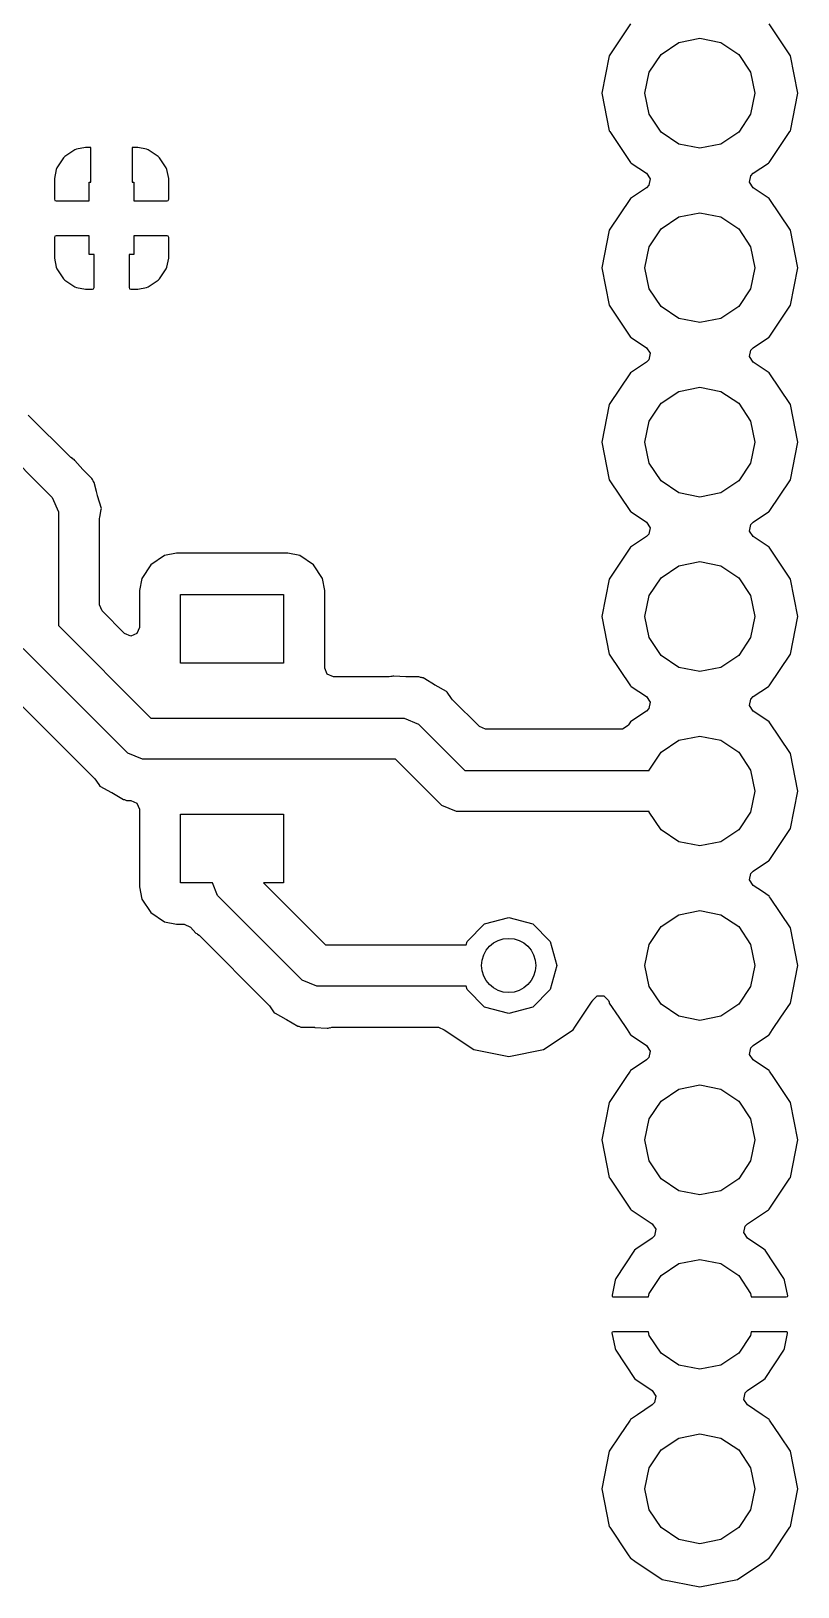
# Model space of a CAD drawing. Extents: x 0.81 to 6.94, y -6.68 to -0.78.
# Drawn here: x 3.196 to 3.636, y -4.116 to -3.224 of the extents above; entities that cross this region are included whole.
import ezdxf

# ---------------------------------------------------------------- set-up
doc = ezdxf.new("R2010")
doc.units = 0
doc.header["$MEASUREMENT"] = 0
doc.layers.add('BLACK', color=7, linetype='CONTINUOUS')

msp = doc.modelspace()

# ---------------------------------------------------------------- linework, layer by layer
at = {"layer": 'BLACK', "linetype": 'CONTINUOUS'}
for p, q in [((3.53985, -3.22025), (3.52767, -3.23849)), ((3.63154, -3.23849), (3.61936, -3.22025)), ((3.55734, -3.23773), (3.56755, -3.2309)), ((3.56755, -3.2309), (3.57961, -3.2285)), ((3.57961, -3.2285), (3.59166, -3.2309)), ((3.59166, -3.2309), (3.60188, -3.23773)), ((3.52767, -3.23849), (3.52339, -3.26)), ((3.55051, -3.24795), (3.55734, -3.23773)), ((3.60188, -3.23773), (3.6087, -3.24795)), ((3.63582, -3.26), (3.63154, -3.23849)), ((3.54811, -3.26), (3.55051, -3.24795)), ((3.6087, -3.24795), (3.6111, -3.26)), ((3.52339, -3.26), (3.52767, -3.28151)), ((3.55051, -3.27205), (3.54811, -3.26)), ((3.6111, -3.26), (3.6087, -3.27205)), ((3.63154, -3.28151), (3.63582, -3.26)), ((3.55734, -3.28227), (3.55051, -3.27205)), ((3.6087, -3.27205), (3.60188, -3.28227)), ((3.52767, -3.28151), (3.52794, -3.28192)), ((3.52794, -3.28192), (3.53405, -3.29107)), ((3.62516, -3.29107), (3.63127, -3.28192)), ((3.63127, -3.28192), (3.63154, -3.28151)), ((3.56755, -3.2891), (3.55734, -3.28227)), ((3.57961, -3.2915), (3.56755, -3.2891)), ((3.59166, -3.2891), (3.57961, -3.2915)), ((3.60188, -3.28227), (3.59166, -3.2891)), ((3.21484, -3.29701), (3.21096, -3.30281)), ((3.21551, -3.29633), (3.21484, -3.29701)), ((3.22132, -3.29246), (3.21551, -3.29633)), ((3.2222, -3.29209), (3.22132, -3.29246)), ((3.22732, -3.29107), (3.2222, -3.29209)), ((3.2278, -3.29102), (3.22732, -3.29107)), ((3.23051, -3.29102), (3.2278, -3.29102)), ((3.23051, -3.31102), (3.23051, -3.29102)), ((3.25413, -3.29102), (3.25413, -3.31102)), ((3.25684, -3.29102), (3.25413, -3.29102)), ((3.25733, -3.29107), (3.25684, -3.29102)), ((3.26244, -3.29209), (3.25733, -3.29107)), ((3.26333, -3.29246), (3.26244, -3.29209)), ((3.26913, -3.29633), (3.26333, -3.29246)), ((3.26981, -3.29701), (3.26913, -3.29633)), ((3.27369, -3.30281), (3.26981, -3.29701)), ((3.53405, -3.29107), (3.53985, -3.29975)), ((3.53985, -3.29975), (3.54026, -3.30002)), ((3.61895, -3.30002), (3.61936, -3.29975)), ((3.61936, -3.29975), (3.62516, -3.29107)), ((3.21059, -3.3037), (3.20958, -3.30882)), ((3.21096, -3.30281), (3.21059, -3.3037)), ((3.27405, -3.3037), (3.27369, -3.30281)), ((3.27507, -3.30882), (3.27405, -3.3037)), ((3.54026, -3.30002), (3.54902, -3.30588)), ((3.54902, -3.30588), (3.55113, -3.30903)), ((3.60808, -3.31097), (3.60883, -3.30724)), ((3.60883, -3.30724), (3.61019, -3.30588)), ((3.61019, -3.30588), (3.61895, -3.30002)), ((3.20958, -3.30882), (3.20953, -3.3093)), ((3.20953, -3.3093), (3.20953, -3.32071)), ((3.22953, -3.32169), (3.22953, -3.31102)), ((3.22953, -3.31102), (3.23051, -3.31102)), ((3.25413, -3.31102), (3.25512, -3.31102)), ((3.25512, -3.31102), (3.25512, -3.32169)), ((3.27512, -3.3093), (3.27507, -3.30882)), ((3.27512, -3.32071), (3.27512, -3.3093)), ((3.54902, -3.31412), (3.53985, -3.32025)), ((3.55039, -3.31276), (3.54902, -3.31412)), ((3.55113, -3.30903), (3.55039, -3.31276)), ((3.61019, -3.31412), (3.60808, -3.31097)), ((3.61936, -3.32025), (3.61019, -3.31412)), ((3.20953, -3.32071), (3.20982, -3.3214)), ((3.20982, -3.3214), (3.21051, -3.32169)), ((3.21051, -3.32169), (3.22953, -3.32169)), ((3.25512, -3.32169), (3.27413, -3.32169)), ((3.27413, -3.32169), (3.27483, -3.3214)), ((3.27483, -3.3214), (3.27512, -3.32071)), ((3.53985, -3.32025), (3.52767, -3.33849)), ((3.63154, -3.33849), (3.61936, -3.32025)), ((3.55734, -3.33773), (3.56755, -3.3309)), ((3.56755, -3.3309), (3.57961, -3.3285)), ((3.57961, -3.3285), (3.59166, -3.3309)), ((3.59166, -3.3309), (3.60188, -3.33773)), ((3.20982, -3.34198), (3.20953, -3.34268)), ((3.20953, -3.34268), (3.20953, -3.35409)), ((3.21051, -3.34169), (3.20982, -3.34198)), ((3.22953, -3.34169), (3.21051, -3.34169)), ((3.22953, -3.35236), (3.22953, -3.34169)), ((3.27413, -3.34169), (3.25512, -3.34169)), ((3.25512, -3.34169), (3.25512, -3.35236)), ((3.27483, -3.34198), (3.27413, -3.34169)), ((3.27512, -3.34268), (3.27483, -3.34198)), ((3.27512, -3.35409), (3.27512, -3.34268)), ((3.52767, -3.33849), (3.52339, -3.36)), ((3.55051, -3.34795), (3.55734, -3.33773)), ((3.60188, -3.33773), (3.6087, -3.34795)), ((3.63582, -3.36), (3.63154, -3.33849)), ((3.23232, -3.35236), (3.22953, -3.35236)), ((3.23232, -3.37138), (3.23232, -3.35236)), ((3.25512, -3.35236), (3.25232, -3.35236)), ((3.25232, -3.35236), (3.25232, -3.37138)), ((3.54811, -3.36), (3.55051, -3.34795)), ((3.6087, -3.34795), (3.6111, -3.36)), ((3.20953, -3.35409), (3.20958, -3.35457)), ((3.20958, -3.35457), (3.21059, -3.35969)), ((3.21059, -3.35969), (3.21096, -3.36057)), ((3.21096, -3.36057), (3.21484, -3.36638)), ((3.26981, -3.36638), (3.27369, -3.36057)), ((3.27369, -3.36057), (3.27405, -3.35969)), ((3.27405, -3.35969), (3.27507, -3.35457)), ((3.27507, -3.35457), (3.27512, -3.35409)), ((3.52339, -3.36), (3.52767, -3.38151)), ((3.55051, -3.37205), (3.54811, -3.36)), ((3.6111, -3.36), (3.6087, -3.37205)), ((3.63154, -3.38151), (3.63582, -3.36)), ((3.21484, -3.36638), (3.21551, -3.36705)), ((3.21551, -3.36705), (3.22132, -3.37093)), ((3.22132, -3.37093), (3.2222, -3.3713)), ((3.26244, -3.3713), (3.26333, -3.37093)), ((3.26333, -3.37093), (3.26913, -3.36705)), ((3.26913, -3.36705), (3.26981, -3.36638)), ((3.2222, -3.3713), (3.22732, -3.37231)), ((3.22732, -3.37231), (3.2278, -3.37236)), ((3.2278, -3.37236), (3.23134, -3.37236)), ((3.23134, -3.37236), (3.23203, -3.37207)), ((3.23203, -3.37207), (3.23232, -3.37138)), ((3.25232, -3.37138), (3.25261, -3.37207)), ((3.25261, -3.37207), (3.25331, -3.37236)), ((3.25331, -3.37236), (3.25684, -3.37236)), ((3.25684, -3.37236), (3.25733, -3.37231)), ((3.25733, -3.37231), (3.26244, -3.3713)), ((3.55734, -3.38227), (3.55051, -3.37205)), ((3.6087, -3.37205), (3.60188, -3.38227)), ((3.52767, -3.38151), (3.53985, -3.39975)), ((3.56755, -3.3891), (3.55734, -3.38227)), ((3.60188, -3.38227), (3.59166, -3.3891)), ((3.61936, -3.39975), (3.63154, -3.38151)), ((3.57961, -3.3915), (3.56755, -3.3891)), ((3.59166, -3.3891), (3.57961, -3.3915)), ((3.53985, -3.39975), (3.54026, -3.40002)), ((3.54026, -3.40002), (3.54902, -3.40588)), ((3.54902, -3.40588), (3.55113, -3.40903)), ((3.60883, -3.40724), (3.61019, -3.40588)), ((3.61019, -3.40588), (3.61895, -3.40002)), ((3.61895, -3.40002), (3.61936, -3.39975)), ((3.54902, -3.41412), (3.53985, -3.42025)), ((3.55039, -3.41276), (3.54902, -3.41412)), ((3.55113, -3.40903), (3.55039, -3.41276)), ((3.60808, -3.41097), (3.60883, -3.40724)), ((3.61019, -3.41412), (3.60808, -3.41097)), ((3.61936, -3.42025), (3.61019, -3.41412)), ((3.53985, -3.42025), (3.52767, -3.43849)), ((3.63154, -3.43849), (3.61936, -3.42025)), ((3.55734, -3.43773), (3.56755, -3.4309)), ((3.56755, -3.4309), (3.57961, -3.4285)), ((3.57961, -3.4285), (3.59166, -3.4309)), ((3.59166, -3.4309), (3.60188, -3.43773)), ((3.52767, -3.43849), (3.52339, -3.46)), ((3.55051, -3.44795), (3.55734, -3.43773)), ((3.60188, -3.43773), (3.6087, -3.44795)), ((3.63582, -3.46), (3.63154, -3.43849)), ((3.21898, -3.46884), (3.19458, -3.44445)), ((3.54811, -3.46), (3.55051, -3.44795)), ((3.6087, -3.44795), (3.6111, -3.46)), ((3.16949, -3.45278), (3.20835, -3.49165)), ((3.52339, -3.46), (3.52767, -3.48151)), ((3.55051, -3.47205), (3.54811, -3.46)), ((3.6111, -3.46), (3.6087, -3.47205)), ((3.63154, -3.48151), (3.63582, -3.46)), ((3.21983, -3.4694), (3.21898, -3.46884)), ((3.21979, -3.46946), (3.21983, -3.4694)), ((3.22028, -3.4698), (3.21979, -3.46946)), ((3.22084, -3.47002), (3.22028, -3.4698)), ((3.22124, -3.47047), (3.22084, -3.47002)), ((3.22583, -3.47568), (3.22124, -3.47047)), ((3.22605, -3.47591), (3.22583, -3.47568)), ((3.23101, -3.48087), (3.22605, -3.47591)), ((3.55734, -3.48227), (3.55051, -3.47205)), ((3.6087, -3.47205), (3.60188, -3.48227)), ((3.23143, -3.48141), (3.23101, -3.48087)), ((3.23156, -3.48185), (3.23143, -3.48141)), ((3.23177, -3.48225), (3.23156, -3.48185)), ((3.23179, -3.4823), (3.23177, -3.48225)), ((3.23196, -3.48263), (3.23179, -3.4823)), ((3.23236, -3.48308), (3.23196, -3.48263)), ((3.23364, -3.48828), (3.23236, -3.48308)), ((3.52767, -3.48151), (3.53985, -3.49975)), ((3.56755, -3.4891), (3.55734, -3.48227)), ((3.60188, -3.48227), (3.59166, -3.4891)), ((3.61936, -3.49975), (3.63154, -3.48151)), ((3.20835, -3.49165), (3.21181, -3.5)), ((3.23418, -3.49051), (3.23364, -3.48828)), ((3.23425, -3.49076), (3.23418, -3.49051)), ((3.23646, -3.49809), (3.23425, -3.49076)), ((3.57961, -3.4915), (3.56755, -3.4891)), ((3.59166, -3.4891), (3.57961, -3.4915)), ((3.21181, -3.5), (3.21181, -3.56511)), ((3.23545, -3.50386), (3.23554, -3.50293)), ((3.23545, -3.55326), (3.23545, -3.50386)), ((3.23554, -3.50293), (3.23635, -3.49868)), ((3.23635, -3.49868), (3.23646, -3.49809)), ((3.53985, -3.49975), (3.54026, -3.50002)), ((3.54026, -3.50002), (3.54902, -3.50588)), ((3.61019, -3.50588), (3.61895, -3.50002)), ((3.61895, -3.50002), (3.61936, -3.49975)), ((3.54902, -3.50588), (3.55113, -3.50903)), ((3.55039, -3.51276), (3.54902, -3.51412)), ((3.55113, -3.50903), (3.55039, -3.51276)), ((3.60808, -3.51097), (3.60883, -3.50724)), ((3.61019, -3.51412), (3.60808, -3.51097)), ((3.60883, -3.50724), (3.61019, -3.50588)), ((3.53985, -3.52025), (3.52767, -3.53849)), ((3.54557, -3.51643), (3.53985, -3.52025)), ((3.54902, -3.51412), (3.54557, -3.51643)), ((3.61364, -3.51643), (3.61019, -3.51412)), ((3.61936, -3.52025), (3.61364, -3.51643)), ((3.63154, -3.53849), (3.61936, -3.52025)), ((3.26488, -3.53028), (3.25966, -3.5381)), ((3.2727, -3.52505), (3.26488, -3.53028)), ((3.2796, -3.52368), (3.2727, -3.52505)), ((3.31146, -3.52368), (3.2796, -3.52368)), ((3.34307, -3.52368), (3.31146, -3.52368)), ((3.34331, -3.52368), (3.34307, -3.52368)), ((3.35021, -3.52505), (3.34331, -3.52368)), ((3.35803, -3.53028), (3.35021, -3.52505)), ((3.36325, -3.5381), (3.35803, -3.53028)), ((3.55734, -3.53773), (3.56755, -3.5309)), ((3.56755, -3.5309), (3.57961, -3.5285)), ((3.57961, -3.5285), (3.59166, -3.5309)), ((3.59166, -3.5309), (3.60188, -3.53773)), ((3.25966, -3.5381), (3.25829, -3.54499)), ((3.36463, -3.54499), (3.36325, -3.5381)), ((3.52767, -3.53849), (3.52339, -3.56)), ((3.55051, -3.54795), (3.55734, -3.53773)), ((3.60188, -3.53773), (3.6087, -3.54795)), ((3.63582, -3.56), (3.63154, -3.53849)), ((3.25829, -3.54499), (3.25829, -3.56048)), ((3.28193, -3.58669), (3.28193, -3.54732)), ((3.28193, -3.54732), (3.34098, -3.54732)), ((3.34098, -3.54732), (3.34098, -3.58669)), ((3.36463, -3.58902), (3.36463, -3.54499)), ((3.54811, -3.56), (3.55051, -3.54795)), ((3.6087, -3.54795), (3.6111, -3.56)), ((3.23691, -3.55677), (3.23545, -3.55326)), ((3.24982, -3.56968), (3.23691, -3.55677)), ((3.21181, -3.56511), (3.26489, -3.61819)), ((3.25829, -3.56617), (3.25683, -3.56968)), ((3.25829, -3.56048), (3.25829, -3.56617)), ((3.52339, -3.56), (3.52767, -3.58151)), ((3.55051, -3.57205), (3.54811, -3.56)), ((3.6111, -3.56), (3.6087, -3.57205)), ((3.63154, -3.58151), (3.63582, -3.56)), ((3.25333, -3.57113), (3.24982, -3.56968)), ((3.25683, -3.56968), (3.25333, -3.57113)), ((3.55734, -3.58227), (3.55051, -3.57205)), ((3.6087, -3.57205), (3.60188, -3.58227)), ((3.25165, -3.63835), (3.19165, -3.57835)), ((3.52767, -3.58151), (3.53985, -3.59975)), ((3.56755, -3.5891), (3.55734, -3.58227)), ((3.60188, -3.58227), (3.59166, -3.5891)), ((3.61936, -3.59975), (3.63154, -3.58151)), ((3.34098, -3.58669), (3.28193, -3.58669)), ((3.36457, -3.58959), (3.36459, -3.58921)), ((3.36602, -3.59309), (3.36457, -3.58959)), ((3.36459, -3.58921), (3.36463, -3.58902)), ((3.36953, -3.59455), (3.36602, -3.59309)), ((3.40353, -3.59406), (3.40299, -3.59431)), ((3.40413, -3.5941), (3.40353, -3.59406)), ((3.41107, -3.59454), (3.40413, -3.5941)), ((3.40413, -3.5941), (3.40413, -3.5941)), ((3.57961, -3.5915), (3.56755, -3.5891)), ((3.59166, -3.5891), (3.57961, -3.5915)), ((3.18102, -3.60116), (3.2322, -3.65234)), ((3.40139, -3.59455), (3.36953, -3.59455)), ((3.40238, -3.59434), (3.40139, -3.59455)), ((3.40239, -3.59441), (3.40238, -3.59434)), ((3.40299, -3.59431), (3.40239, -3.59441)), ((3.41138, -3.59455), (3.41107, -3.59454)), ((3.4184, -3.59455), (3.41138, -3.59455)), ((3.41908, -3.59463), (3.4184, -3.59455)), ((3.41948, -3.59485), (3.41908, -3.59463)), ((3.41991, -3.59499), (3.41948, -3.59485)), ((3.41997, -3.59501), (3.41991, -3.59499)), ((3.42032, -3.59512), (3.41997, -3.59501)), ((3.42092, -3.59516), (3.42032, -3.59512)), ((3.42186, -3.59573), (3.42092, -3.59516)), ((3.42746, -3.59912), (3.42186, -3.59573)), ((3.42769, -3.59925), (3.42746, -3.59912)), ((3.42787, -3.59935), (3.42769, -3.59925)), ((3.43443, -3.60286), (3.42787, -3.59935)), ((3.43477, -3.60336), (3.43443, -3.60286)), ((3.53985, -3.59975), (3.54026, -3.60002)), ((3.54026, -3.60002), (3.54902, -3.60588)), ((3.61019, -3.60588), (3.61895, -3.60002)), ((3.61895, -3.60002), (3.61936, -3.59975)), ((3.4372, -3.60694), (3.43477, -3.60336)), ((3.43477, -3.60336), (3.43477, -3.60336)), ((3.4378, -3.60766), (3.4372, -3.60694)), ((3.45323, -3.62309), (3.4378, -3.60766)), ((3.54902, -3.60588), (3.55113, -3.60903)), ((3.55113, -3.60903), (3.55039, -3.61276)), ((3.60808, -3.61097), (3.60883, -3.60724)), ((3.61019, -3.61412), (3.60808, -3.61097)), ((3.60883, -3.60724), (3.61019, -3.60588)), ((3.26489, -3.61819), (3.41, -3.61819)), ((3.41, -3.61819), (3.41835, -3.62165)), ((3.53985, -3.62025), (3.53861, -3.62211)), ((3.54067, -3.61971), (3.53985, -3.62025)), ((3.54902, -3.61412), (3.54067, -3.61971)), ((3.55039, -3.61276), (3.54902, -3.61412)), ((3.61855, -3.61971), (3.61019, -3.61412)), ((3.61936, -3.62025), (3.61855, -3.61971)), ((3.63154, -3.63849), (3.61936, -3.62025)), ((3.41835, -3.62165), (3.44489, -3.64819)), ((3.45674, -3.62455), (3.45323, -3.62309)), ((3.53433, -3.62455), (3.45674, -3.62455)), ((3.5353, -3.62445), (3.53433, -3.62455)), ((3.53845, -3.62234), (3.5353, -3.62445)), ((3.53861, -3.62211), (3.53845, -3.62234)), ((3.56755, -3.6309), (3.57961, -3.6285)), ((3.57961, -3.6285), (3.59166, -3.6309)), ((3.26, -3.64181), (3.25165, -3.63835)), ((3.55051, -3.64795), (3.55734, -3.63773)), ((3.55734, -3.63773), (3.56755, -3.6309)), ((3.59166, -3.6309), (3.60188, -3.63773)), ((3.60188, -3.63773), (3.6087, -3.64795)), ((3.63582, -3.66), (3.63154, -3.63849)), ((3.40511, -3.64181), (3.26, -3.64181)), ((3.43165, -3.66835), (3.40511, -3.64181)), ((3.2322, -3.65234), (3.2328, -3.65306)), ((3.2328, -3.65306), (3.23496, -3.65624)), ((3.23496, -3.65624), (3.23557, -3.65714)), ((3.44489, -3.64819), (3.55046, -3.64819)), ((3.55046, -3.64819), (3.55051, -3.64795)), ((3.6087, -3.64795), (3.6111, -3.66)), ((3.23557, -3.65714), (3.24231, -3.66075)), ((3.24231, -3.66075), (3.24253, -3.66088)), ((3.24253, -3.66088), (3.24908, -3.66484)), ((3.24908, -3.66484), (3.24968, -3.66488)), ((3.24968, -3.66488), (3.25003, -3.66499)), ((3.25003, -3.66499), (3.25009, -3.66501)), ((3.25009, -3.66501), (3.25052, -3.66515)), ((3.25052, -3.66515), (3.25092, -3.66537)), ((3.25092, -3.66537), (3.2516, -3.66545)), ((3.2516, -3.66545), (3.25338, -3.66545)), ((3.25338, -3.66545), (3.25689, -3.66691)), ((3.6111, -3.66), (3.6087, -3.67205)), ((3.63154, -3.68151), (3.63582, -3.66)), ((3.25689, -3.66691), (3.25834, -3.67041)), ((3.25832, -3.67079), (3.25829, -3.67098)), ((3.25829, -3.67098), (3.25829, -3.71501)), ((3.25834, -3.67041), (3.25832, -3.67079)), ((3.28193, -3.71268), (3.28193, -3.67331)), ((3.28193, -3.67331), (3.34098, -3.67331)), ((3.34098, -3.67331), (3.34098, -3.71268)), ((3.44, -3.67181), (3.43165, -3.66835)), ((3.55046, -3.67181), (3.44, -3.67181)), ((3.55051, -3.67205), (3.55046, -3.67181)), ((3.55734, -3.68227), (3.55051, -3.67205)), ((3.6087, -3.67205), (3.60188, -3.68227)), ((3.56755, -3.6891), (3.55734, -3.68227)), ((3.60188, -3.68227), (3.59166, -3.6891)), ((3.62356, -3.69347), (3.63077, -3.68267)), ((3.63077, -3.68267), (3.63154, -3.68151)), ((3.57961, -3.6915), (3.56755, -3.6891)), ((3.59166, -3.6891), (3.57961, -3.6915)), ((3.61019, -3.70588), (3.61895, -3.70002)), ((3.61895, -3.70002), (3.61936, -3.69975)), ((3.61936, -3.69975), (3.62356, -3.69347)), ((3.60808, -3.71097), (3.60883, -3.70724)), ((3.60883, -3.70724), (3.61019, -3.70588)), ((3.25829, -3.71501), (3.25966, -3.7219)), ((3.30015, -3.71268), (3.28193, -3.71268)), ((3.30311, -3.71981), (3.30015, -3.71268)), ((3.34098, -3.71268), (3.32938, -3.71268)), ((3.32938, -3.71268), (3.36489, -3.74819)), ((3.61019, -3.71412), (3.60808, -3.71097)), ((3.61546, -3.71765), (3.61019, -3.71412)), ((3.61936, -3.72025), (3.61546, -3.71765)), ((3.25966, -3.7219), (3.26488, -3.72972)), ((3.35165, -3.76835), (3.30311, -3.71981)), ((3.61963, -3.72065), (3.61936, -3.72025)), ((3.62014, -3.72142), (3.61963, -3.72065)), ((3.63154, -3.73849), (3.62014, -3.72142)), ((3.26488, -3.72972), (3.2727, -3.73495)), ((3.2727, -3.73495), (3.2796, -3.73632)), ((3.2796, -3.73632), (3.28386, -3.73632)), ((3.28386, -3.73632), (3.28758, -3.738)), ((3.44613, -3.74622), (3.45622, -3.73613)), ((3.45622, -3.73613), (3.47, -3.73244)), ((3.47, -3.73244), (3.48378, -3.73613)), ((3.48378, -3.73613), (3.49387, -3.74622)), ((3.55734, -3.73773), (3.56755, -3.7309)), ((3.56755, -3.7309), (3.57961, -3.7285)), ((3.57961, -3.7285), (3.59166, -3.7309)), ((3.59166, -3.7309), (3.60188, -3.73773)), ((3.28758, -3.738), (3.29062, -3.74144)), ((3.29062, -3.74144), (3.29118, -3.74166)), ((3.29118, -3.74166), (3.29167, -3.742)), ((3.29167, -3.742), (3.29163, -3.74206)), ((3.29163, -3.74206), (3.29247, -3.74261)), ((3.29247, -3.74261), (3.3322, -3.78234)), ((3.55051, -3.74795), (3.55734, -3.73773)), ((3.60188, -3.73773), (3.6087, -3.74795)), ((3.63582, -3.76), (3.63154, -3.73849)), ((3.36489, -3.74819), (3.44561, -3.74819)), ((3.44561, -3.74819), (3.44613, -3.74622)), ((3.49387, -3.74622), (3.49756, -3.76)), ((3.54811, -3.76), (3.55051, -3.74795)), ((3.6087, -3.74795), (3.6111, -3.76)), ((3.49756, -3.76), (3.49387, -3.77378)), ((3.55051, -3.77205), (3.54811, -3.76)), ((3.6111, -3.76), (3.6087, -3.77205)), ((3.63154, -3.78151), (3.63582, -3.76)), ((3.36, -3.77181), (3.35165, -3.76835)), ((3.44561, -3.77181), (3.36, -3.77181)), ((3.44613, -3.77378), (3.44561, -3.77181)), ((3.55734, -3.78227), (3.55051, -3.77205)), ((3.6087, -3.77205), (3.60188, -3.78227)), ((3.45622, -3.78387), (3.44613, -3.77378)), ((3.49387, -3.77378), (3.48378, -3.78387)), ((3.50791, -3.79542), (3.51796, -3.78038)), ((3.51796, -3.78038), (3.51823, -3.77998)), ((3.51796, -3.78038), (3.51796, -3.78038)), ((3.51823, -3.77998), (3.51825, -3.77988)), ((3.51825, -3.77988), (3.52079, -3.77734)), ((3.52079, -3.77734), (3.52459, -3.77734)), ((3.52459, -3.77734), (3.52727, -3.78002)), ((3.52727, -3.78002), (3.52756, -3.78095)), ((3.52756, -3.78095), (3.52767, -3.78151)), ((3.3322, -3.78234), (3.3328, -3.78306)), ((3.3328, -3.78306), (3.33365, -3.78431)), ((3.33365, -3.78431), (3.33557, -3.78714)), ((3.33557, -3.78714), (3.3361, -3.78742)), ((3.3361, -3.78742), (3.3361, -3.78742)), ((3.3361, -3.78742), (3.34231, -3.79075)), ((3.47, -3.78756), (3.45622, -3.78387)), ((3.48378, -3.78387), (3.47, -3.78756)), ((3.52767, -3.78151), (3.53315, -3.78971)), ((3.53315, -3.78971), (3.53787, -3.79679)), ((3.56755, -3.7891), (3.55734, -3.78227)), ((3.57961, -3.7915), (3.56755, -3.7891)), ((3.59166, -3.7891), (3.57961, -3.7915)), ((3.60188, -3.78227), (3.59166, -3.7891)), ((3.62134, -3.79679), (3.62607, -3.78971)), ((3.62607, -3.78971), (3.63154, -3.78151)), ((3.34231, -3.79075), (3.34254, -3.79088)), ((3.34254, -3.79088), (3.34908, -3.79484)), ((3.34908, -3.79484), (3.34968, -3.79488)), ((3.34968, -3.79488), (3.35003, -3.79499)), ((3.35003, -3.79499), (3.35009, -3.79501)), ((3.35009, -3.79501), (3.35052, -3.79515)), ((3.35052, -3.79515), (3.35092, -3.79537)), ((3.35092, -3.79537), (3.3516, -3.79545)), ((3.3516, -3.79545), (3.35862, -3.79545)), ((3.35862, -3.79545), (3.35893, -3.79546)), ((3.35893, -3.79546), (3.36587, -3.7959)), ((3.36587, -3.7959), (3.36587, -3.7959)), ((3.36587, -3.7959), (3.36647, -3.79594)), ((3.36647, -3.79594), (3.36701, -3.79569)), ((3.36701, -3.79569), (3.36761, -3.79559)), ((3.36761, -3.79559), (3.36762, -3.79566)), ((3.36762, -3.79566), (3.36861, -3.79545)), ((3.36861, -3.79545), (3.42971, -3.79545)), ((3.42971, -3.79545), (3.43303, -3.79683)), ((3.43303, -3.79683), (3.43309, -3.79691)), ((3.43309, -3.79691), (3.45002, -3.80823)), ((3.48998, -3.80823), (3.50691, -3.79691)), ((3.50691, -3.79691), (3.50791, -3.79542)), ((3.53787, -3.79679), (3.53985, -3.79975)), ((3.61936, -3.79975), (3.62134, -3.79679)), ((3.53985, -3.79975), (3.54026, -3.80002)), ((3.54026, -3.80002), (3.54902, -3.80588)), ((3.54902, -3.80588), (3.55113, -3.80903)), ((3.60808, -3.81097), (3.60883, -3.80724)), ((3.60883, -3.80724), (3.61019, -3.80588)), ((3.61019, -3.80588), (3.61895, -3.80002)), ((3.61895, -3.80002), (3.61936, -3.79975)), ((3.45002, -3.80823), (3.47, -3.8122)), ((3.47, -3.8122), (3.48998, -3.80823)), ((3.54541, -3.81654), (3.53985, -3.82025)), ((3.54902, -3.81412), (3.54541, -3.81654)), ((3.55039, -3.81276), (3.54902, -3.81412)), ((3.55113, -3.80903), (3.55039, -3.81276)), ((3.61019, -3.81412), (3.60808, -3.81097)), ((3.6138, -3.81654), (3.61019, -3.81412)), ((3.61936, -3.82025), (3.6138, -3.81654)), ((3.53724, -3.82416), (3.52767, -3.83849)), ((3.53958, -3.82065), (3.53724, -3.82416)), ((3.53985, -3.82025), (3.53958, -3.82065)), ((3.61963, -3.82065), (3.61936, -3.82025)), ((3.62197, -3.82416), (3.61963, -3.82065)), ((3.63154, -3.83849), (3.62197, -3.82416)), ((3.55734, -3.83773), (3.56755, -3.8309)), ((3.56755, -3.8309), (3.57961, -3.8285)), ((3.57961, -3.8285), (3.59166, -3.8309)), ((3.59166, -3.8309), (3.60188, -3.83773)), ((3.52767, -3.83849), (3.52339, -3.86)), ((3.55051, -3.84795), (3.55734, -3.83773)), ((3.60188, -3.83773), (3.6087, -3.84795)), ((3.63582, -3.86), (3.63154, -3.83849)), ((3.54811, -3.86), (3.55051, -3.84795)), ((3.6087, -3.84795), (3.6111, -3.86)), ((3.52339, -3.86), (3.52767, -3.88151)), ((3.55051, -3.87205), (3.54811, -3.86)), ((3.6111, -3.86), (3.6087, -3.87205)), ((3.63154, -3.88151), (3.63582, -3.86)), ((3.55734, -3.88227), (3.55051, -3.87205)), ((3.6087, -3.87205), (3.60188, -3.88227)), ((3.52767, -3.88151), (3.52794, -3.88192)), ((3.52794, -3.88192), (3.5371, -3.89563)), ((3.56755, -3.8891), (3.55734, -3.88227)), ((3.60188, -3.88227), (3.59166, -3.8891)), ((3.62211, -3.89563), (3.63127, -3.88192)), ((3.63127, -3.88192), (3.63154, -3.88151)), ((3.5371, -3.89563), (3.53985, -3.89975)), ((3.57961, -3.8915), (3.56755, -3.8891)), ((3.59166, -3.8891), (3.57961, -3.8915)), ((3.61936, -3.89975), (3.62211, -3.89563)), ((3.53985, -3.89975), (3.54026, -3.90002)), ((3.54026, -3.90002), (3.5523, -3.90807)), ((3.60692, -3.90807), (3.61895, -3.90002)), ((3.61895, -3.90002), (3.61936, -3.89975)), ((3.5523, -3.90807), (3.55441, -3.91122)), ((3.55366, -3.91495), (3.5523, -3.91631)), ((3.55441, -3.91122), (3.55366, -3.91495)), ((3.60481, -3.91316), (3.60555, -3.90943)), ((3.60692, -3.91631), (3.60481, -3.91316)), ((3.60555, -3.90943), (3.60692, -3.90807)), ((3.54221, -3.92328), (3.53137, -3.9395)), ((3.54289, -3.9226), (3.54221, -3.92328)), ((3.5523, -3.91631), (3.54289, -3.9226)), ((3.61633, -3.9226), (3.60692, -3.91631)), ((3.617, -3.92328), (3.61633, -3.9226)), ((3.62784, -3.9395), (3.617, -3.92328)), ((3.55734, -3.93773), (3.56755, -3.9309)), ((3.56755, -3.9309), (3.57961, -3.9285)), ((3.57961, -3.9285), (3.59166, -3.9309)), ((3.59166, -3.9309), (3.60188, -3.93773)), ((3.531, -3.94039), (3.52928, -3.94903)), ((3.53137, -3.9395), (3.531, -3.94039)), ((3.55051, -3.94795), (3.55734, -3.93773)), ((3.60188, -3.93773), (3.6087, -3.94795)), ((3.62821, -3.94039), (3.62784, -3.9395)), ((3.62999, -3.94933), (3.62821, -3.94039)), ((3.52928, -3.94903), (3.52943, -3.94977)), ((3.52943, -3.94977), (3.52977, -3.95)), ((3.52977, -3.95), (3.5501, -3.95)), ((3.5501, -3.95), (3.55051, -3.94795)), ((3.6087, -3.94795), (3.60911, -3.95)), ((3.60911, -3.95), (3.62914, -3.95)), ((3.62914, -3.95), (3.62983, -3.94971)), ((3.62983, -3.94971), (3.62999, -3.94933)), ((3.52938, -3.97029), (3.52922, -3.97067)), ((3.52922, -3.97067), (3.531, -3.97961)), ((3.53008, -3.97), (3.52938, -3.97029)), ((3.5501, -3.97), (3.53008, -3.97)), ((3.55051, -3.97205), (3.5501, -3.97)), ((3.55734, -3.98227), (3.55051, -3.97205)), ((3.6087, -3.97205), (3.60188, -3.98227)), ((3.60911, -3.97), (3.6087, -3.97205)), ((3.62944, -3.97), (3.60911, -3.97)), ((3.62821, -3.97961), (3.62993, -3.97097)), ((3.62978, -3.97023), (3.62944, -3.97)), ((3.62993, -3.97097), (3.62978, -3.97023)), ((3.531, -3.97961), (3.53137, -3.9805)), ((3.53137, -3.9805), (3.54221, -3.99672)), ((3.56755, -3.9891), (3.55734, -3.98227)), ((3.60188, -3.98227), (3.59166, -3.9891)), ((3.617, -3.99672), (3.62784, -3.9805)), ((3.62784, -3.9805), (3.62821, -3.97961)), ((3.57961, -3.9915), (3.56755, -3.9891)), ((3.59166, -3.9891), (3.57961, -3.9915)), ((3.54221, -3.99672), (3.54289, -3.9974)), ((3.54289, -3.9974), (3.5523, -4.00369)), ((3.5523, -4.00369), (3.55441, -4.00684)), ((3.60555, -4.00505), (3.60692, -4.00369)), ((3.60692, -4.00369), (3.61633, -3.9974)), ((3.61633, -3.9974), (3.617, -3.99672)), ((3.5523, -4.01193), (3.54389, -4.01755)), ((3.55366, -4.01057), (3.5523, -4.01193)), ((3.55441, -4.00684), (3.55366, -4.01057)), ((3.60481, -4.00878), (3.60555, -4.00505)), ((3.60692, -4.01193), (3.60481, -4.00878)), ((3.61532, -4.01755), (3.60692, -4.01193)), ((3.53958, -4.02065), (3.53363, -4.02957)), ((3.53985, -4.02025), (3.53958, -4.02065)), ((3.54389, -4.01755), (3.53985, -4.02025)), ((3.61936, -4.02025), (3.61532, -4.01755)), ((3.61963, -4.02065), (3.61936, -4.02025)), ((3.62559, -4.02957), (3.61963, -4.02065)), ((3.53363, -4.02957), (3.52767, -4.03849)), ((3.55734, -4.03773), (3.56755, -4.0309)), ((3.56755, -4.0309), (3.57961, -4.0285)), ((3.57961, -4.0285), (3.59166, -4.0309)), ((3.59166, -4.0309), (3.60188, -4.03773)), ((3.63154, -4.03849), (3.62559, -4.02957)), ((3.52767, -4.03849), (3.52339, -4.06)), ((3.55051, -4.04795), (3.55734, -4.03773)), ((3.60188, -4.03773), (3.6087, -4.04795)), ((3.63582, -4.06), (3.63154, -4.03849)), ((3.54811, -4.06), (3.55051, -4.04795)), ((3.6087, -4.04795), (3.6111, -4.06)), ((3.52339, -4.06), (3.52767, -4.08151)), ((3.55051, -4.07205), (3.54811, -4.06)), ((3.6111, -4.06), (3.6087, -4.07205)), ((3.63154, -4.08151), (3.63582, -4.06)), ((3.55734, -4.08227), (3.55051, -4.07205)), ((3.6087, -4.07205), (3.60188, -4.08227)), ((3.52767, -4.08151), (3.52794, -4.08192)), ((3.52794, -4.08192), (3.53855, -4.0978)), ((3.56755, -4.0891), (3.55734, -4.08227)), ((3.60188, -4.08227), (3.59166, -4.0891)), ((3.62066, -4.0978), (3.63127, -4.08192)), ((3.63127, -4.08192), (3.63154, -4.08151)), ((3.57961, -4.0915), (3.56755, -4.0891)), ((3.59166, -4.0891), (3.57961, -4.0915)), ((3.53855, -4.0978), (3.53985, -4.09975)), ((3.53985, -4.09975), (3.54026, -4.10002)), ((3.54026, -4.10002), (3.5424, -4.10145)), ((3.5424, -4.10145), (3.55809, -4.11194)), ((3.60112, -4.11194), (3.61681, -4.10145)), ((3.61681, -4.10145), (3.61895, -4.10002)), ((3.61895, -4.10002), (3.61936, -4.09975)), ((3.61936, -4.09975), (3.62066, -4.0978)), ((3.55809, -4.11194), (3.57961, -4.11622)), ((3.57961, -4.11622), (3.60112, -4.11194))]:
    msp.add_line(p, q, dxfattribs=at)
at = {"layer": 'BLACK'}
msp.add_circle((3.47, -3.76), 0.01555, dxfattribs=at)

doc.saveas('drawing.dxf')
